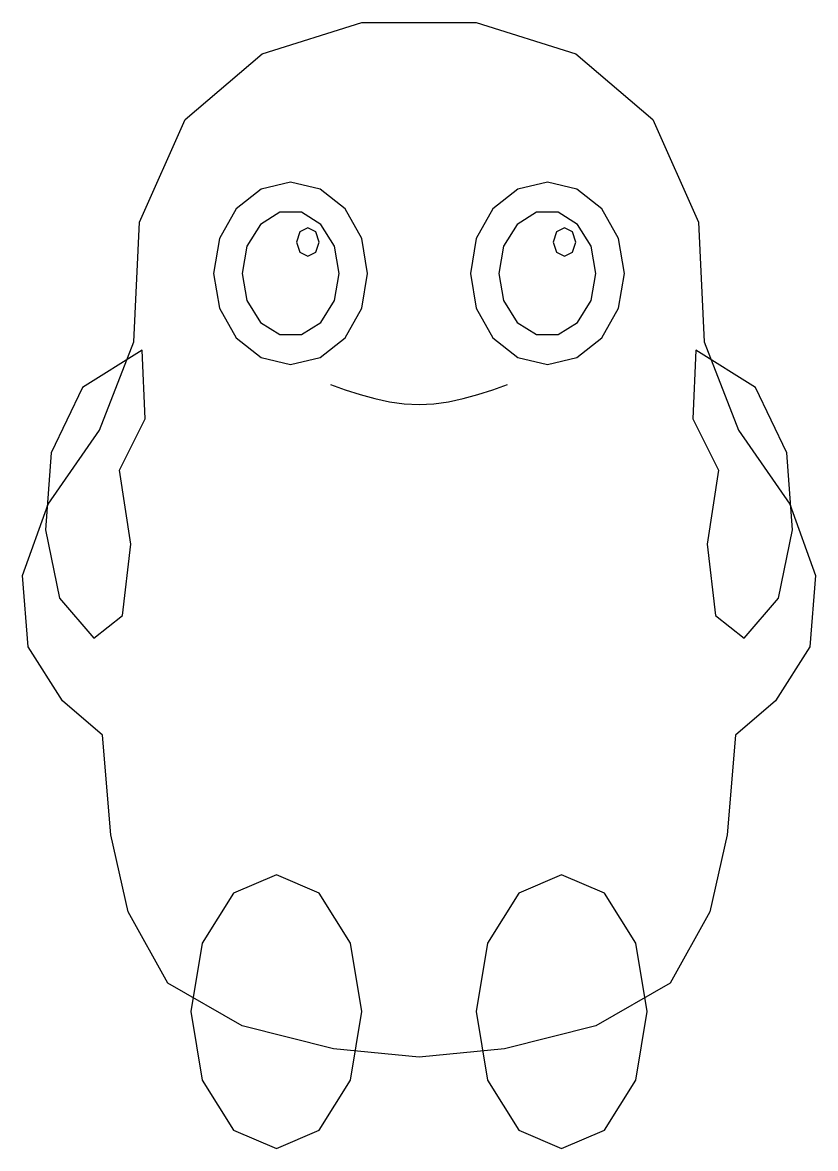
# Model space of a CAD drawing. Header units: millimetres. Extents: x -139 to 139, y -75 to 320.
import ezdxf

# ---------------------------------------------------------------- set-up
doc = ezdxf.new("R2010")
doc.units = ezdxf.units.MM

msp = doc.modelspace()

# ---------------------------------------------------------------- linework, layer by layer
for points in [[(-82, 286), (-55, 309), (-20, 320), (20, 320), (55, 309), (82, 286), (98, 250), (100, 208), (112, 177), (130, 151), (139, 126), (137, 101), (125, 82), (111, 70), (108, 35), (102, 8), (88, -17), (62, -32), (30, -40), (0, -43), (-30, -40), (-62, -32), (-88, -17), (-102, 8), (-108, 35), (-111, 70), (-125, 82), (-137, 101), (-139, 126), (-130, 151), (-112, 177), (-100, 208), (-98, 250)], [(-18, 232), (-20.06, 244.25), (-25.91, 254.63), (-34.67, 261.56), (-45, 264), (-55.33, 261.56), (-64.09, 254.63), (-69.94, 244.25), (-72, 232), (-69.94, 219.75), (-64.09, 209.37), (-55.33, 202.44), (-45, 200), (-34.67, 202.44), (-25.91, 209.37), (-20.06, 219.75)], [(72, 232), (69.94, 244.25), (64.09, 254.63), (55.33, 261.56), (45, 264), (34.67, 261.56), (25.91, 254.63), (20.06, 244.25), (18, 232), (20.06, 219.75), (25.91, 209.37), (34.67, 202.44), (45, 200), (55.33, 202.44), (64.09, 209.37), (69.94, 219.75)], [(-28, 232), (-29.68, 241.55), (-34.4, 249.2), (-41.22, 253.45), (-48.78, 253.45), (-55.6, 249.2), (-60.32, 241.55), (-62, 232), (-60.32, 222.45), (-55.6, 214.8), (-48.78, 210.55), (-41.22, 210.55), (-34.4, 214.8), (-29.68, 222.45)], [(62, 232), (60.32, 241.55), (55.6, 249.2), (48.78, 253.45), (41.22, 253.45), (34.4, 249.2), (29.68, 241.55), (28, 232), (29.68, 222.45), (34.4, 214.8), (41.22, 210.55), (48.78, 210.55), (55.6, 214.8), (60.32, 222.45)], [(-35, 243), (-36.17, 246.54), (-39, 248), (-41.83, 246.54), (-43, 243), (-41.83, 239.46), (-39, 238), (-36.17, 239.46)], [(55, 243), (53.83, 246.54), (51, 248), (48.17, 246.54), (47, 243), (48.17, 239.46), (51, 238), (53.83, 239.46)], [(-97, 205), (-118, 192), (-129, 169), (-131, 142), (-126, 118), (-114, 104), (-104, 112), (-101, 137), (-105, 163), (-96, 181)], [(96, 181), (105, 163), (101, 137), (104, 112), (114, 104), (126, 118), (131, 142), (129, 169), (118, 192), (97, 205)], [(-20, -27), (-24.02, -3), (-35, 14.57), (-50, 21), (-65, 14.57), (-75.98, -3), (-80, -27), (-75.98, -51), (-65, -68.57), (-50, -75), (-35, -68.57), (-24.02, -51)], [(80, -27), (75.98, -3), (65, 14.57), (50, 21), (35, 14.57), (24.02, -3), (20, -27), (24.02, -51), (35, -68.57), (50, -75), (65, -68.57), (75.98, -51)]]:
    msp.add_lwpolyline(points, close=True)
msp.add_lwpolyline([(-31, 193), (-25.83, 191.19), (-20.67, 189.5), (-15.5, 188.05), (-10.33, 186.94), (-5.17, 186.24), (0, 186), (5.17, 186.24), (10.33, 186.94), (15.5, 188.05), (20.67, 189.5), (25.83, 191.19), (31, 193)])

doc.saveas('drawing.dxf')
